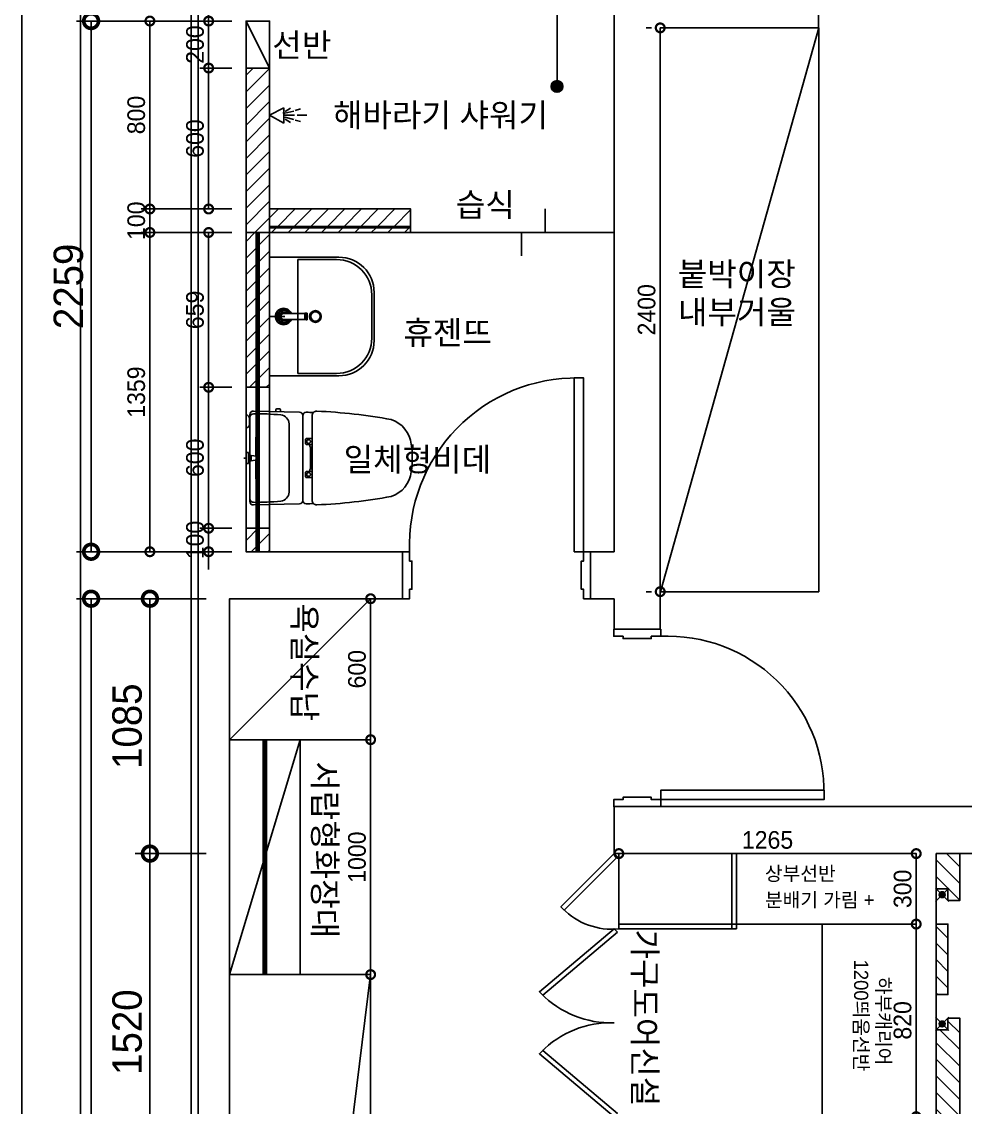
# Model space of a CAD drawing. Header units: inches. Extents: x -53835 to 52744, y -79586 to -50910.
# Drawn here: x -10292 to -6278, y -58937 to -54316 of the extents above; entities that cross this region are included whole.
import ezdxf
from ezdxf.enums import TextEntityAlignment as Align

# ---------------------------------------------------------------- set-up
doc = ezdxf.new("R2010")
doc.units = ezdxf.units.IN
doc.header["$LTSCALE"] = 50
doc.header["$MEASUREMENT"] = 0
doc.linetypes.add('HID', pattern=[2.5, 1.5, -1])
doc.linetypes.add('HIDDEN', pattern=[0.375, 0.25, -0.125])
for name, color, linetype in [('0-ELC TEXT', 7, 'Continuous'), ('03-WAL NEW', 3, 'Continuous'), ('06-FUR', 6, 'Continuous'), ('06-LIGHT', 4, 'Continuous'), ('07-DIM WAL', 5, 'Continuous'), ('BATH', 4, 'Continuous'), ('CO-BATH', 6, 'Continuous'), ('CO-DO-FR', 7, 'Continuous'), ('CO-DOOR', 8, 'Continuous'), ('E-HAT', 251, 'Continuous'), ('fin', 5, 'Continuous'), ('FORM(YOURNAME)-1', 1, 'Continuous'), ('FORM(YOURNAME)-11', 1, 'Continuous'), ('HL', 6, 'HIDDEN'), ('RC-LIGHT', 7, 'Continuous'), ('TOILET-1', 6, 'Continuous'), ('도면층2', 2, 'Continuous'), ('도면층4', 4, 'Continuous'), ('욕실마감선', 4, 'Continuous')]:
    doc.layers.add(name, color=color, linetype=linetype)
doc.styles.add('YOURNAME', font='HY울릉도M.TTF')
doc.styles.add('스타일1', font='HY울릉도M.TTF')
doc.styles.add('코레일둥고', font='Korail_Round_Gothic_Medium.ttf')
doc.dimstyles.new('30', dxfattribs={"dimscale": 30, "dimtxt": 2.5, "dimasz": 2.5, "dimexe": 1.25, "dimexo": 2, "dimtad": 1, "dimdec": 0, "dimtxsty": '스타일1', "dimblk": 'DOTSMALL', "dimcen": 2.5, "dimclrd": 1, "dimclre": 1, "dimclrt": 2, "dimadec": 0, "dimazin": 0, "dimtfac": 1, "dimtix": 1, "dimtmove": 0, "dimatfit": 3, "dimldrblk": 'DOTSMALL', "dimfxl": 1.25, "dimarcsym": 0})
doc.dimstyles.new('50', dxfattribs={"dimscale": 50, "dimtxt": 2.5, "dimasz": 2.5, "dimexe": 1.25, "dimexo": 2, "dimtad": 1, "dimtxsty": '스타일1', "dimblk": 'DOTSMALL', "dimcen": 2.5, "dimclrd": 1, "dimclre": 1, "dimclrt": 2, "dimadec": 0, "dimazin": 0, "dimtfac": 1, "dimtix": 1, "dimtmove": 0, "dimatfit": 3, "dimldrblk": 'DOTSMALL', "dimfxl": 1.25, "dimarcsym": 0})
pattern_1 = [(45, (26918.6, 1228.24), (-35.35534, 35.35534), [])]
pattern_2 = [(315, (-4561.74, -131353.64), (35.35534, 35.35534), [])]

# ---------------------------------------------------------------- blocks, each defined once
blk = doc.blocks.new('FORM-ELEVATION')
at = {"layer": 'Defpoints', "color": 158}
for points in [[(-10309, -21692), (71691, -21692), (71691, 35708), (-10309, 35708)], [(-8309, 33708), (61071, 33708), (61071, -19692), (-8309, -19692)]]:
    blk.add_lwpolyline(points, close=True, dxfattribs=at)
at = {"layer": 'FORM(YOURNAME)-11', "color": 250}
blk.add_lwpolyline([(-11309, -22692), (72691, -22692), (72691, 36708), (-11309, 36708)], close=True, dxfattribs=at)
at = {"layer": 'FORM(YOURNAME)-11', "color": 3, "style": 'YOURNAME'}
for tag, height, p in [('1', 450, (71041, -1219)), ('2', 450, (71041, -1863)), ('3', 450, (71041, -3150)), ('4', 450, (71041, -5081)), ('5', 515, (71041, -7398)), ('6', 515, (71041, -9650)), ('7', 515, (71041, -11903)), ('8', 515, (71041, -14155)), ('9', 515, (71041, -16408)), ('10', 515, (66791, -18596)), ('11', 515, (71041, -18660)), ('12', 515, (66791, -20848)), ('13', 515, (71041, -20848))]:
    blk.add_attdef(tag, text='', height=height, dxfattribs=at).set_placement(p, align=Align.MIDDLE_RIGHT)
blk = doc.blocks.new('vudauseh')
at = {"layer": 'CO-DO-FR'}
for points in [[(-52935, -57800.2), (-52935, -58000.2), (-52905, -58000.2), (-52905, -57960.2), (-52895, -57960.2), (-52895, -57840.2), (-52905, -57840.2), (-52905, -57800.2), (-52935, -57800.2)], [(-52135, -57800.2), (-52135, -58000.2), (-52165, -58000.2), (-52165, -57960.2), (-52175, -57960.2), (-52175, -57840.2), (-52165, -57840.2), (-52165, -57800.2), (-52135, -57800.2)], [(-51837, -58130.2), (-52037, -58130.2), (-52037, -58160.2), (-51997, -58160.2), (-51997, -58170.2), (-51877, -58170.2), (-51877, -58160.2), (-51837, -58160.2), (-51837, -58130.2)], [(-51837, -58885.2), (-52037, -58885.2), (-52037, -58855.2), (-51997, -58855.2), (-51997, -58845.2), (-51877, -58845.2), (-51877, -58855.2), (-51837, -58855.2), (-51837, -58885.2)]]:
    blk.add_lwpolyline(points, close=True, dxfattribs=at)
at = {"layer": 'CO-DOOR'}
for points in [[(-52205, -57060.2), (-52205, -57800.2), (-52165, -57800.2), (-52165, -57060.2)], [(-51142, -58815.2), (-51837, -58815.2), (-51837, -58855.2), (-51142, -58855.2)]]:
    blk.add_lwpolyline(points, close=True, dxfattribs=at)
for centre, radius, start, end in [((-52195, -57770.8), 710.6, 89.1937, 182.376), ((-51807.6, -58825.2), 665.7, 359.1393, 92.698)]:
    blk.add_arc(centre, radius, start, end, dxfattribs=at)
at = {"layer": '도면층2'}
for p, q in [((-52035, -57800.2), (-52035, -54120.2)), ((-53835, -66300.2), (-53835, -55341.2)), ((-53601, -57800.2), (-53601, -55541.2)), ((-51839, -58130.2), (-51839, -55570.2)), ((-52935, -57800.2), (-53601, -57800.2)), ((-52935, -57800.2), (-52935, -58000.2)), ((-52035, -57800.2), (-52135, -57800.2)), ((-52135, -57800.2), (-52135, -58000.2)), ((-53671, -64673.2), (-53671, -58000.2)), ((-52935, -58000.2), (-53671, -58000.2)), ((-52035, -58000.2), (-52135, -58000.2)), ((-52035, -58000.2), (-52035, -58130.2)), ((-51839, -58130.2), (-52035, -58130.2)), ((-51839, -58130.2), (-52035, -58130.2)), ((-49803, -58885.2), (-52035, -58885.2)), ((-51843, -58885.2), (-52035, -58885.2)), ((-52035, -58885.2), (-52035, -59085.2)), ((-50750, -59085.2), (-52035, -59085.2)), ((-50750, -60605.2), (-50750, -59085.2)), ((-50665, -60605.2), (-50665, -59085.2)), ((-49803, -59085.2), (-50665, -59085.2))]:
    blk.add_line(p, q, dxfattribs=at)
blk.add_lwpolyline([(-51839, -55340.2), (-51165, -55340.2), (-51165, -55570.2), (-51839, -55570.2)], dxfattribs=at)
at = {"layer": '도면층4'}
for p, q in [((-52935, -57800.2), (-52935, -58000.2)), ((-52135, -58000.2), (-52135, -57800.2)), ((-52135, -57800.2), (-52135, -58000.2)), ((-51839, -58130.2), (-52035, -58130.2)), ((-52035, -58885.2), (-51843, -58885.2)), ((-51843, -58885.2), (-52035, -58885.2))]:
    blk.add_line(p, q, dxfattribs=at)
blk = doc.blocks.new('A$C4B2D31F0')
for p, q in [((168.9, 707.3), (216.9, 707.3)), ((192.9, 707.3), (192.9, 716))]:
    blk.add_line(p, q)
at = {"layer": 'fin', "color": 4}
for p, q in [((185, 690.9), (20.4, 690.9)), ((37.2, 692.3), (24.7, 692.3)), ((37.2, 692.3), (49.7, 692.3)), ((200.9, 690.9), (365.5, 690.9)), ((47.7, 523.7), (192.9, 523.7)), ((338.2, 523.7), (192.9, 523.7)), ((12.6, 465.9), (192.9, 465.9)), ((373.3, 465.9), (192.9, 465.9)), ((192.9, 426.6), (13.7, 426.6)), ((192.9, 426.6), (372.2, 426.6))]:
    blk.add_line(p, q, dxfattribs=at)
for points in [[(20.4, 690.9), (7.9, 690.9, 0.421209), (-7.1, 675.5), (-2.4, 480.5, 0.001659)], [(365.5, 690.9), (378, 690.9, -0.421209), (392.9, 675.5), (388.3, 480.5, -0.001659)], [(12.6, 465.9, 0.371724), (-1.8, 451.2, 0.003515), (-1, 420.3, 0.320541)], [(373.3, 465.9, -0.371724), (387.7, 451.2, -0.003515), (386.9, 420.3, -0.320541)]]:
    blk.add_lwpolyline(points, format="xyb", dxfattribs=at)
for centre, radius, start, end in [((24.7, 707.3), 15, 180, 270), ((49.7, 707.3), 15, 270, 0), ((1004.3, 663.1), 1000, 179.3116, 185.9437), ((20.4, 674.9), 16, 90, 179.3116), ((365.5, 674.9), 16, 0.6884, 90), ((-618.4, 663.1), 1000, 354.0563, 0.6884), ((49.4, 563.7), 40, 185.9437, 267.5129), ((336.5, 563.7), 40, 272.4871, 354.0563), ((12.6, 480.9), 15, 181.3651, 270), ((373.3, 480.9), 15, 270, 358.6349), ((13.7, 406.6), 20, 90, 182.3333), ((372.2, 406.6), 20, 357.6667, 90), ((2197.7, 495.6), 2205.9, 182.3333, 190.6081), ((-1811.8, 495.6), 2205.9, 349.3919, 357.6667), ((148.7, 128.9), 125.5, 198.2964, 263.4241), ((237.2, 128.9), 125.5, 276.5759, 341.7036), ((192.9, 405.9), 405.9, 261.6993, 270), ((192.9, 405.9), 405.9, 270, 278.3007)]:
    blk.add_arc(centre, radius, start, end, dxfattribs=at)
at = {"layer": 'HL', "linetype": 'Continuous'}
for p, q in [((168.9, 697.3), (168.9, 707.3)), ((168.9, 697.3), (216.9, 697.3)), ((186, 692.5), (180.6, 697.3)), ((199.9, 692.5), (205.3, 697.3)), ((216.9, 697.3), (216.9, 707.3)), ((106.4, 666.3), (184.4, 666.3)), ((106.4, 659.3), (185.5, 659.3)), ((181.6, 685.5), (186, 692.5)), ((187, 651.2), (181.6, 685.5)), ((181.6, 685.5), (204.3, 685.5)), ((186, 692.5), (199.9, 692.5)), ((187, 651.2), (198.9, 651.2)), ((198.9, 651.2), (204.3, 685.5)), ((204.3, 685.5), (199.9, 692.5)), ((200.4, 659.3), (279.4, 659.3)), ((201.4, 666.3), (279.4, 666.3)), ((-16, 576.9), (-16, 564.8)), ((-12, 580.9), (-4.8, 580.9)), ((-12, 560.8), (-4.3, 560.8)), ((192.9, 433.7), (146.6, 433.7)), ((192.9, 433.7), (239.3, 433.7))]:
    blk.add_line(p, q, dxfattribs=at)
for points in [[(110.4, 426.6), (110.4, 450.8, -0.414214), (114.4, 454.8), (130.9, 454.8, -0.414214), (134.9, 450.8), (134.9, 435.2), (134.9, 426.6)], [(134.9, 435.2), (144.6, 435.2, -0.414214), (146.6, 433.2), (146.6, 426.6)], [(251, 435.2), (241.3, 435.2, 0.414214), (239.3, 433.2), (239.3, 426.6)], [(275.5, 426.6), (275.5, 450.8, 0.414214), (271.5, 454.8), (255, 454.8, 0.414214), (251, 450.8), (251, 435.2), (251, 426.6)]]:
    blk.add_lwpolyline(points, format="xyb", dxfattribs=at)
for centre in [(122.9, 440.9), (262.9, 440.9)]:
    blk.add_circle(centre, 8, dxfattribs=at)
for centre, radius, start, end in [((106.4, 662.8), 3.5, 90, 270), ((279.4, 662.8), 3.5, 270, 90), ((-12, 576.9), 4, 90, 180), ((-12, 564.8), 4, 180, 270)]:
    blk.add_arc(centre, radius, start, end, dxfattribs=at)
blk = doc.blocks.new('B-003')
blk.add_line((0, 0), (0, -65))
at = {"layer": 'CO-BATH'}
for p, q in [((-252.5, 0), (-252.5, -295)), ((252.5, 0), (-252.5, 0)), ((252.5, -295), (252.5, 0)), ((-102.5, -445), (102.5, -445))]:
    blk.add_line(p, q, dxfattribs=at)
at = {"layer": 'CO-BATH', "color": 8}
for p, q in [((-12.5, -60), (-12.5, -150.5)), ((12.5, -60), (12.5, -150.5)), ((-242.5, -120), (-242.5, -285)), ((242.5, -120), (-242.5, -120)), ((242.5, -285), (242.5, -120)), ((-14.5, -155.5), (-14.5, -160.5)), ((-14.5, -160.5), (14.5, -160.5)), ((-13.5, -150.5), (-13.5, -155.5)), ((13.5, -150.5), (13.5, -155.5)), ((14.5, -155.5), (14.5, -160.5)), ((-92.5, -435), (92.5, -435))]:
    blk.add_line(p, q, dxfattribs=at)
at = {"layer": 'CO-BATH', "color": 251}
for p, q in [((-14.5, -155.5), (14.5, -155.5)), ((-13.5, -150.5), (13.5, -150.5))]:
    blk.add_line(p, q, dxfattribs=at)
at = {"layer": 'CO-BATH', "color": 8}
blk.add_circle((0, -195), 25, dxfattribs=at)
at = {"layer": 'CO-BATH', "color": 251}
blk.add_circle((0, -195), 20, dxfattribs=at)
at = {"layer": 'CO-BATH', "color": 8}
for centre, radius, start, end in [((0, -60), 35, 290.9248, 249.0751), ((0, -60), 12.5, 360, 180), ((-92.5, -285), 150, 180, 270), ((92.5, -285), 150, 270, 0)]:
    blk.add_arc(centre, radius, start, end, dxfattribs=at)
at = {"layer": 'CO-BATH', "color": 251}
for radius, start, end in [(30, 294.6243, 245.3757), (25, 300, 240), (18, 313.9829, 226.017)]:
    blk.add_arc((0, -60), radius, start, end, dxfattribs=at)
at = {"layer": 'CO-BATH'}
for centre, start, end in [((-102.5, -295), 180, 270), ((102.5, -295), 270, 0)]:
    blk.add_arc(centre, 150, start, end, dxfattribs=at)
blk = doc.blocks.new('AC-8')
at = {"layer": 'BATH'}
for p, q in [((-50.8, 54), (-0.1, 142.7)), ((-0.1, 142.7), (45.4, 54)), ((45.4, 54), (-50.8, 54)), ((-24.7, 46.5), (-46.3, 12.2)), ((-13.5, 47.3), (-27.7, -7.9)), ((-1.6, 49.5), (-1.6, -10.8)), ((10.4, 47.3), (24.5, -7.9)), ((21.6, 46.5), (43.2, 12.2)), ((-31.4, -16.2), (-41.1, -49)), ((-1.6, -27.3), (-1.6, -88.5)), ((28.3, -16.2), (38, -49))]:
    blk.add_line(p, q, dxfattribs=at)
blk = doc.blocks.new('A$C1AC25B95')
at = {"layer": '욕실마감선', "color": 8}
for p, q in [((28.3, 72.3), (28.3, 75)), ((53.3, 73.7), (53.3, 75))]:
    blk.add_line(p, q, dxfattribs=at)
at = {"layer": 'TOILET-1', "linetype": 'Continuous', "xscale": 0.873786407766195, "yscale": 0.873786407766195, "zscale": 0.873786407766195, "rotation": 180}
blk.add_blockref('AC-8', (39.7, 124.7), dxfattribs=at)
blk = doc.blocks.new('B-803S')
at = {"layer": 'CO-BATH'}
for p, q in [((7.5, 1980), (7.5, 20)), ((12.5, 1980), (12.5, 20))]:
    blk.add_line(p, q, dxfattribs=at)
at = {"layer": 'CO-BATH', "color": 8}
blk.add_lwpolyline([(0, 2000), (20, 2000), (20, 0), (0, 0)], close=True, dxfattribs=at)
at = {"layer": 'CO-BATH'}
for points in [[(0, 2000), (0, 1970), (5, 1970), (5, 1980), (15, 1980), (15, 1970), (20, 1970), (20, 2000)], [(0, 0), (0, 30), (5, 30), (5, 20), (15, 20), (15, 30), (20, 30), (20, 0)]]:
    blk.add_lwpolyline(points, close=True, dxfattribs=at)
blk = doc.blocks.new('_DOTSMALL')
at = {"color": 0, "linetype": 'ByBlock', "const_width": 0.5}
blk.add_lwpolyline([(-0.0625, 0, 1), (0.0625, 0, 1)], format="xyb", close=True, dxfattribs=at)
blk = doc.blocks.new('*D155')
at = {"layer": '07-DIM WAL', "color": 1, "lineweight": -2, "transparency": 16777216}
for p, q in [((-9437.4, -54313), (-10058.9, -54313)), ((-9996.4, -56572), (-9996.4, -54313)), ((-9437.4, -56572), (-10058.9, -56572))]:
    blk.add_line(p, q, dxfattribs=at)
at = {"layer": 'Defpoints', "color": 0, "transparency": 16777216}
for p in [(-9996.4, -54313), (-9337.4, -54313), (-9337.4, -56572)]:
    blk.add_point(p, dxfattribs=at)
at = {"layer": '07-DIM WAL', "color": 1, "lineweight": -2, "transparency": 16777216, "xscale": 125, "yscale": 125, "zscale": 125}
for p, rotation in [((-9996.4, -54313), 90), ((-9996.4, -56572), 270)]:
    blk.add_blockref('_DOTSMALL', p, dxfattribs=dict(at, rotation=rotation))
at = {"layer": '07-DIM WAL', "color": 2, "transparency": 16777216, "insert": (-10092.5, -55442.5), "char_height": 125, "attachment_point": 5, "rotation": 90, "style": '스타일1'}
blk.add_mtext('2259', dxfattribs=at)
blk = doc.blocks.new('*D156')
at = {"layer": '07-DIM WAL', "color": 1, "lineweight": -2, "transparency": 16777216}
for p, q in [((-9397.4, -54313), (-9783.9, -54313)), ((-9746.4, -54313), (-9746.4, -55113)), ((-9397.4, -55113), (-9783.9, -55113))]:
    blk.add_line(p, q, dxfattribs=at)
at = {"layer": 'Defpoints', "color": 0, "transparency": 16777216}
for p in [(-9337.4, -54313), (-9746.4, -55113), (-9337.4, -55113)]:
    blk.add_point(p, dxfattribs=at)
at = {"layer": '07-DIM WAL', "color": 1, "lineweight": -2, "transparency": 16777216, "xscale": 75, "yscale": 75, "zscale": 75}
for p, rotation in [((-9746.4, -54313), 90), ((-9746.4, -55113), 270)]:
    blk.add_blockref('_DOTSMALL', p, dxfattribs=dict(at, rotation=rotation))
at = {"layer": '07-DIM WAL', "color": 2, "transparency": 16777216, "insert": (-9804.2, -54713), "char_height": 75, "attachment_point": 5, "rotation": 90, "style": '스타일1'}
blk.add_mtext('800', dxfattribs=at)
blk = doc.blocks.new('*D186')
at = {"layer": '07-DIM WAL', "color": 1, "lineweight": -2, "transparency": 16777216}
for p, q in [((-9746.4, -55113), (-9746.4, -55038)), ((-9397.4, -55113), (-9783.9, -55113)), ((-9746.4, -55113), (-9746.4, -55213)), ((-9397.4, -55213), (-9783.9, -55213)), ((-9746.4, -55213), (-9746.4, -55288))]:
    blk.add_line(p, q, dxfattribs=at)
at = {"layer": 'Defpoints', "color": 0, "transparency": 16777216}
for p in [(-9337.4, -55113), (-9746.4, -55213), (-9337.4, -55213)]:
    blk.add_point(p, dxfattribs=at)
at = {"layer": '07-DIM WAL', "color": 1, "lineweight": -2, "transparency": 16777216, "xscale": 75, "yscale": 75, "zscale": 75}
for p, rotation in [((-9746.4, -55113), 270), ((-9746.4, -55213), 90)]:
    blk.add_blockref('_DOTSMALL', p, dxfattribs=dict(at, rotation=rotation))
at = {"layer": '07-DIM WAL', "color": 2, "transparency": 16777216, "insert": (-9804.1, -55163), "char_height": 75, "attachment_point": 5, "rotation": 90, "style": '스타일1'}
blk.add_mtext('100', dxfattribs=at)
blk = doc.blocks.new('*D187')
at = {"layer": '07-DIM WAL', "color": 1, "lineweight": -2, "transparency": 16777216}
for p, q in [((-9397.4, -55213), (-9783.9, -55213)), ((-9746.4, -55213), (-9746.4, -56572)), ((-9397.4, -56572), (-9783.9, -56572))]:
    blk.add_line(p, q, dxfattribs=at)
at = {"layer": 'Defpoints', "color": 0, "transparency": 16777216}
for p in [(-9337.4, -55213), (-9746.4, -56572), (-9337.4, -56572)]:
    blk.add_point(p, dxfattribs=at)
at = {"layer": '07-DIM WAL', "color": 1, "lineweight": -2, "transparency": 16777216, "xscale": 75, "yscale": 75, "zscale": 75}
for p, rotation in [((-9746.4, -55213), 90), ((-9746.4, -56572), 270)]:
    blk.add_blockref('_DOTSMALL', p, dxfattribs=dict(at, rotation=rotation))
at = {"layer": '07-DIM WAL', "color": 2, "transparency": 16777216, "insert": (-9804.2, -55892.5), "char_height": 75, "attachment_point": 5, "rotation": 90, "style": '스타일1'}
blk.add_mtext('1359', dxfattribs=at)
blk = doc.blocks.new('*D188')
at = {"layer": '07-DIM WAL', "color": 1, "lineweight": -2, "transparency": 16777216}
for p, q in [((-9496.4, -54313), (-9496.4, -54238)), ((-9397.4, -54313), (-9533.9, -54313)), ((-9496.4, -54313), (-9496.4, -54513)), ((-9397.4, -54513), (-9533.9, -54513)), ((-9496.4, -54513), (-9496.4, -54588))]:
    blk.add_line(p, q, dxfattribs=at)
at = {"layer": 'Defpoints', "color": 0, "transparency": 16777216}
for p in [(-9337.4, -54313), (-9496.4, -54513), (-9337.4, -54513)]:
    blk.add_point(p, dxfattribs=at)
at = {"layer": '07-DIM WAL', "color": 1, "lineweight": -2, "transparency": 16777216, "xscale": 75, "yscale": 75, "zscale": 75}
for p, rotation in [((-9496.4, -54313), 270), ((-9496.4, -54513), 90)]:
    blk.add_blockref('_DOTSMALL', p, dxfattribs=dict(at, rotation=rotation))
at = {"layer": '07-DIM WAL', "color": 2, "transparency": 16777216, "insert": (-9554.1, -54413), "char_height": 75, "attachment_point": 5, "rotation": 90, "style": '스타일1'}
blk.add_mtext('200', dxfattribs=at)
blk = doc.blocks.new('*D189')
at = {"layer": '07-DIM WAL', "color": 1, "lineweight": -2, "transparency": 16777216}
for p, q in [((-9397.4, -54513), (-9533.9, -54513)), ((-9496.4, -54513), (-9496.4, -55113)), ((-9397.4, -55113), (-9533.9, -55113))]:
    blk.add_line(p, q, dxfattribs=at)
at = {"layer": 'Defpoints', "color": 0, "transparency": 16777216}
for p in [(-9337.4, -54513), (-9496.4, -55113), (-9337.4, -55113)]:
    blk.add_point(p, dxfattribs=at)
at = {"layer": '07-DIM WAL', "color": 1, "lineweight": -2, "transparency": 16777216, "xscale": 75, "yscale": 75, "zscale": 75}
for p, rotation in [((-9496.4, -54513), 90), ((-9496.4, -55113), 270)]:
    blk.add_blockref('_DOTSMALL', p, dxfattribs=dict(at, rotation=rotation))
at = {"layer": '07-DIM WAL', "color": 2, "transparency": 16777216, "insert": (-9554.2, -54813), "char_height": 75, "attachment_point": 5, "rotation": 90, "style": '스타일1'}
blk.add_mtext('600', dxfattribs=at)
blk = doc.blocks.new('*D190')
at = {"layer": '07-DIM WAL', "color": 1, "lineweight": -2, "transparency": 16777216}
for p, q in [((-9397.4, -55213), (-9533.9, -55213)), ((-9496.4, -55213), (-9496.4, -55872)), ((-9397.4, -55872), (-9533.9, -55872))]:
    blk.add_line(p, q, dxfattribs=at)
at = {"layer": 'Defpoints', "color": 0, "transparency": 16777216}
for p in [(-9337.4, -55213), (-9496.4, -55872), (-9337.4, -55872)]:
    blk.add_point(p, dxfattribs=at)
at = {"layer": '07-DIM WAL', "color": 1, "lineweight": -2, "transparency": 16777216, "xscale": 75, "yscale": 75, "zscale": 75}
for p, rotation in [((-9496.4, -55213), 90), ((-9496.4, -55872), 270)]:
    blk.add_blockref('_DOTSMALL', p, dxfattribs=dict(at, rotation=rotation))
at = {"layer": '07-DIM WAL', "color": 2, "transparency": 16777216, "insert": (-9554.2, -55542.5), "char_height": 75, "attachment_point": 5, "rotation": 90, "style": '스타일1'}
blk.add_mtext('659', dxfattribs=at)
blk = doc.blocks.new('*D191')
at = {"layer": '07-DIM WAL', "color": 1, "lineweight": -2, "transparency": 16777216}
for p, q in [((-9397.4, -55872), (-9533.9, -55872)), ((-9496.4, -55872), (-9496.4, -56472)), ((-9397.4, -56472), (-9533.9, -56472))]:
    blk.add_line(p, q, dxfattribs=at)
at = {"layer": 'Defpoints', "color": 0, "transparency": 16777216}
for p in [(-9337.4, -55872), (-9496.4, -56472), (-9337.4, -56472)]:
    blk.add_point(p, dxfattribs=at)
at = {"layer": '07-DIM WAL', "color": 1, "lineweight": -2, "transparency": 16777216, "xscale": 75, "yscale": 75, "zscale": 75}
for p, rotation in [((-9496.4, -55872), 90), ((-9496.4, -56472), 270)]:
    blk.add_blockref('_DOTSMALL', p, dxfattribs=dict(at, rotation=rotation))
at = {"layer": '07-DIM WAL', "color": 2, "transparency": 16777216, "insert": (-9554.2, -56172), "char_height": 75, "attachment_point": 5, "rotation": 90, "style": '스타일1'}
blk.add_mtext('600', dxfattribs=at)
blk = doc.blocks.new('*D192')
at = {"layer": '07-DIM WAL', "color": 1, "lineweight": -2, "transparency": 16777216}
for p, q in [((-9496.4, -56472), (-9496.4, -56397)), ((-9397.4, -56472), (-9533.9, -56472)), ((-9496.4, -56472), (-9496.4, -56572)), ((-9397.4, -56572), (-9533.9, -56572)), ((-9496.4, -56572), (-9496.4, -56647))]:
    blk.add_line(p, q, dxfattribs=at)
at = {"layer": 'Defpoints', "color": 0, "transparency": 16777216}
for p in [(-9337.4, -56472), (-9496.4, -56572), (-9337.4, -56572)]:
    blk.add_point(p, dxfattribs=at)
at = {"layer": '07-DIM WAL', "color": 1, "lineweight": -2, "transparency": 16777216, "xscale": 75, "yscale": 75, "zscale": 75}
for p, rotation in [((-9496.4, -56472), 270), ((-9496.4, -56572), 90)]:
    blk.add_blockref('_DOTSMALL', p, dxfattribs=dict(at, rotation=rotation))
at = {"layer": '07-DIM WAL', "color": 2, "transparency": 16777216, "insert": (-9554.1, -56522), "char_height": 75, "attachment_point": 5, "rotation": 90, "style": '스타일1'}
blk.add_mtext('100', dxfattribs=at)
blk = doc.blocks.new('*D180')
at = {"layer": '07-DIM WAL', "color": 1, "lineweight": -2, "transparency": 16777216}
for p, q in [((-9507.4, -56772), (-10058.9, -56772)), ((-9996.4, -63445), (-9996.4, -56772)), ((-9507.4, -63445), (-10058.9, -63445))]:
    blk.add_line(p, q, dxfattribs=at)
at = {"layer": 'Defpoints', "color": 0, "transparency": 16777216}
for p in [(-9996.4, -56772), (-9407.4, -56772), (-9407.4, -63445)]:
    blk.add_point(p, dxfattribs=at)
at = {"layer": '07-DIM WAL', "color": 1, "lineweight": -2, "transparency": 16777216, "xscale": 125, "yscale": 125, "zscale": 125}
for p, rotation in [((-9996.4, -56772), 90), ((-9996.4, -63445), 270)]:
    blk.add_blockref('_DOTSMALL', p, dxfattribs=dict(at, rotation=rotation))
at = {"layer": '07-DIM WAL', "color": 2, "transparency": 16777216, "insert": (-10092.7, -60108.5), "char_height": 125, "attachment_point": 5, "rotation": 90, "style": '스타일1'}
blk.add_mtext('6673', dxfattribs=at)
blk = doc.blocks.new('*D147')
at = {"layer": '07-DIM WAL', "color": 1, "lineweight": -2, "transparency": 16777216}
for p, q in [((-9507.4, -57857), (-9808.9, -57857)), ((-9746.4, -59377), (-9746.4, -57857)), ((-9507.4, -59377), (-9808.9, -59377))]:
    blk.add_line(p, q, dxfattribs=at)
at = {"layer": 'Defpoints', "color": 0, "transparency": 16777216}
for p in [(-9746.4, -57857), (-9407.4, -57857), (-9407.4, -59377)]:
    blk.add_point(p, dxfattribs=at)
at = {"layer": '07-DIM WAL', "color": 1, "lineweight": -2, "transparency": 16777216, "xscale": 125, "yscale": 125, "zscale": 125}
for p, rotation in [((-9746.4, -57857), 90), ((-9746.4, -59377), 270)]:
    blk.add_blockref('_DOTSMALL', p, dxfattribs=dict(at, rotation=rotation))
at = {"layer": '07-DIM WAL', "color": 2, "transparency": 16777216, "insert": (-9842.6, -58617), "char_height": 125, "attachment_point": 5, "rotation": 90, "style": '스타일1'}
blk.add_mtext('1520', dxfattribs=at)
blk = doc.blocks.new('*D148')
at = {"layer": '07-DIM WAL', "color": 1, "lineweight": -2, "transparency": 16777216}
for p, q in [((-9507.4, -56772), (-9808.9, -56772)), ((-9746.4, -57857), (-9746.4, -56772)), ((-9507.4, -57857), (-9808.9, -57857))]:
    blk.add_line(p, q, dxfattribs=at)
at = {"layer": 'Defpoints', "color": 0, "transparency": 16777216}
for p in [(-9746.4, -56772), (-9407.4, -56772), (-9407.4, -57857)]:
    blk.add_point(p, dxfattribs=at)
at = {"layer": '07-DIM WAL', "color": 1, "lineweight": -2, "transparency": 16777216, "xscale": 125, "yscale": 125, "zscale": 125}
for p, rotation in [((-9746.4, -56772), 90), ((-9746.4, -57857), 270)]:
    blk.add_blockref('_DOTSMALL', p, dxfattribs=dict(at, rotation=rotation))
at = {"layer": '07-DIM WAL', "color": 2, "transparency": 16777216, "insert": (-9842.7, -57314.5), "char_height": 125, "attachment_point": 5, "rotation": 90, "style": '스타일1'}
blk.add_mtext('1085', dxfattribs=at)
blk = doc.blocks.new('*D149')
at = {"layer": '07-DIM WAL', "color": 1, "lineweight": -2, "transparency": 16777216}
for p, q in [((-6486.4, -57857), (-7751.4, -57857)), ((-7751.4, -57917), (-7751.4, -57894.5)), ((-6486.4, -57917), (-6486.4, -57894.5))]:
    blk.add_line(p, q, dxfattribs=at)
at = {"layer": 'Defpoints', "color": 0, "transparency": 16777216}
for p in [(-7751.4, -57857), (-7751.4, -57857), (-6486.4, -57857)]:
    blk.add_point(p, dxfattribs=at)
at = {"layer": '07-DIM WAL', "color": 1, "lineweight": -2, "transparency": 16777216, "xscale": 75, "yscale": 75, "zscale": 75, "rotation": 180}
blk.add_blockref('_DOTSMALL', (-7751.4, -57857), dxfattribs=at)
at = {"layer": '07-DIM WAL', "color": 1, "lineweight": -2, "transparency": 16777216, "xscale": 75, "yscale": 75, "zscale": 75}
blk.add_blockref('_DOTSMALL', (-6486.4, -57857), dxfattribs=at)
at = {"layer": '07-DIM WAL', "color": 2, "transparency": 16777216, "insert": (-7118.9, -57799.2), "char_height": 75, "attachment_point": 5, "style": '스타일1'}
blk.add_mtext('1265', dxfattribs=at)
blk = doc.blocks.new('*D211')
at = {"layer": '07-DIM WAL', "color": 1, "lineweight": -2, "transparency": 16777216}
for p, q in [((-8867.4, -58372), (-8844.9, -58372)), ((-8807.4, -63245), (-8807.4, -58372)), ((-8867.4, -63245), (-8844.9, -63245))]:
    blk.add_line(p, q, dxfattribs=at)
at = {"layer": 'Defpoints', "color": 0, "transparency": 16777216}
for p in [(-8807.4, -58372), (-8807.4, -58372), (-8807.4, -63245)]:
    blk.add_point(p, dxfattribs=at)
at = {"layer": '07-DIM WAL', "color": 1, "lineweight": -2, "transparency": 16777216, "xscale": 75, "yscale": 75, "zscale": 75}
for p, rotation in [((-8807.4, -58372), 90), ((-8807.4, -63245), 270)]:
    blk.add_blockref('_DOTSMALL', p, dxfattribs=dict(at, rotation=rotation))
at = {"layer": '07-DIM WAL', "color": 2, "transparency": 16777216, "insert": (-8865.2, -60808.5), "char_height": 75, "attachment_point": 5, "rotation": 90, "style": '스타일1'}
blk.add_mtext('4873', dxfattribs=at)
blk = doc.blocks.new('*D212')
at = {"layer": '07-DIM WAL', "color": 1, "lineweight": -2, "transparency": 16777216}
for p, q in [((-8867.4, -57372), (-8844.9, -57372)), ((-8807.4, -58372), (-8807.4, -57372)), ((-8867.4, -58372), (-8844.9, -58372))]:
    blk.add_line(p, q, dxfattribs=at)
at = {"layer": 'Defpoints', "color": 0, "transparency": 16777216}
for p in [(-8807.4, -57372), (-8807.4, -57372), (-8807.4, -58372)]:
    blk.add_point(p, dxfattribs=at)
at = {"layer": '07-DIM WAL', "color": 1, "lineweight": -2, "transparency": 16777216, "xscale": 75, "yscale": 75, "zscale": 75}
for p, rotation in [((-8807.4, -57372), 90), ((-8807.4, -58372), 270)]:
    blk.add_blockref('_DOTSMALL', p, dxfattribs=dict(at, rotation=rotation))
at = {"layer": '07-DIM WAL', "color": 2, "transparency": 16777216, "insert": (-8865.1, -57872), "char_height": 75, "attachment_point": 5, "rotation": 90, "style": '스타일1'}
blk.add_mtext('1000', dxfattribs=at)
blk = doc.blocks.new('*D213')
at = {"layer": '07-DIM WAL', "color": 1, "lineweight": -2, "transparency": 16777216}
for p, q in [((-8867.4, -56772), (-8844.9, -56772)), ((-8807.4, -57372), (-8807.4, -56772)), ((-8867.4, -57372), (-8844.9, -57372))]:
    blk.add_line(p, q, dxfattribs=at)
at = {"layer": 'Defpoints', "color": 0, "transparency": 16777216}
for p in [(-8807.4, -56772), (-8807.4, -56772), (-8807.4, -57372)]:
    blk.add_point(p, dxfattribs=at)
at = {"layer": '07-DIM WAL', "color": 1, "lineweight": -2, "transparency": 16777216, "xscale": 75, "yscale": 75, "zscale": 75}
for p, rotation in [((-8807.4, -56772), 90), ((-8807.4, -57372), 270)]:
    blk.add_blockref('_DOTSMALL', p, dxfattribs=dict(at, rotation=rotation))
at = {"layer": '07-DIM WAL', "color": 2, "transparency": 16777216, "insert": (-8865.2, -57072), "char_height": 75, "attachment_point": 5, "rotation": 90, "style": '스타일1'}
blk.add_mtext('600', dxfattribs=at)
blk = doc.blocks.new('*D219')
at = {"layer": '07-DIM WAL', "color": 1, "lineweight": -2, "transparency": 16777216}
for p, q in [((-7635.4, -54342), (-7612.9, -54342)), ((-7575.4, -56742), (-7575.4, -54342)), ((-7635.4, -56742), (-7612.9, -56742))]:
    blk.add_line(p, q, dxfattribs=at)
at = {"layer": 'Defpoints', "color": 0, "transparency": 16777216}
for p in [(-7575.4, -54342), (-7575.4, -54342), (-7575.4, -56742)]:
    blk.add_point(p, dxfattribs=at)
at = {"layer": '07-DIM WAL', "color": 1, "lineweight": -2, "transparency": 16777216, "xscale": 75, "yscale": 75, "zscale": 75}
for p, rotation in [((-7575.4, -54342), 90), ((-7575.4, -56742), 270)]:
    blk.add_blockref('_DOTSMALL', p, dxfattribs=dict(at, rotation=rotation))
at = {"layer": '07-DIM WAL', "color": 2, "transparency": 16777216, "insert": (-7633.1, -55542), "char_height": 75, "attachment_point": 5, "rotation": 90, "style": '스타일1'}
blk.add_mtext('2400', dxfattribs=at)
blk = doc.blocks.new('*D251')
at = {"layer": '07-DIM WAL', "color": 1, "lineweight": -2, "transparency": 16777216}
for p, q in [((-6546.4, -58157), (-6523.9, -58157)), ((-6486.4, -58977), (-6486.4, -58157)), ((-6546.4, -58977), (-6523.9, -58977))]:
    blk.add_line(p, q, dxfattribs=at)
at = {"layer": 'Defpoints', "color": 0, "transparency": 16777216}
for p in [(-6486.4, -58157), (-6486.4, -58157), (-6486.4, -58977)]:
    blk.add_point(p, dxfattribs=at)
at = {"layer": '07-DIM WAL', "color": 1, "lineweight": -2, "transparency": 16777216, "xscale": 75, "yscale": 75, "zscale": 75}
for p, rotation in [((-6486.4, -58157), 90), ((-6486.4, -58977), 270)]:
    blk.add_blockref('_DOTSMALL', p, dxfattribs=dict(at, rotation=rotation))
at = {"layer": '07-DIM WAL', "color": 2, "transparency": 16777216, "insert": (-6544.2, -58567), "char_height": 75, "attachment_point": 5, "rotation": 90, "style": '스타일1'}
blk.add_mtext('820', dxfattribs=at)
blk = doc.blocks.new('*D252')
at = {"layer": '07-DIM WAL', "color": 1, "lineweight": -2, "transparency": 16777216}
for p, q in [((-6546.4, -57857), (-6523.9, -57857)), ((-6486.4, -58157), (-6486.4, -57857)), ((-6546.4, -58157), (-6523.9, -58157))]:
    blk.add_line(p, q, dxfattribs=at)
at = {"layer": 'Defpoints', "color": 0, "transparency": 16777216}
for p in [(-6486.4, -57857), (-6486.4, -57857), (-6486.4, -58157)]:
    blk.add_point(p, dxfattribs=at)
at = {"layer": '07-DIM WAL', "color": 1, "lineweight": -2, "transparency": 16777216, "xscale": 75, "yscale": 75, "zscale": 75}
for p, rotation in [((-6486.4, -57857), 90), ((-6486.4, -58157), 270)]:
    blk.add_blockref('_DOTSMALL', p, dxfattribs=dict(at, rotation=rotation))
at = {"layer": '07-DIM WAL', "color": 2, "transparency": 16777216, "insert": (-6544.1, -58007), "char_height": 75, "attachment_point": 5, "rotation": 90, "style": '스타일1'}
blk.add_mtext('300', dxfattribs=at)
blk = doc.blocks.new('1')
at = {"linetype": 'Continuous'}
h = blk.add_hatch(color=4, dxfattribs=at)
h.dxf.hatch_style = 1
edge = h.paths.add_edge_path()
edge.add_arc((11539653, -14273504), 37.5, 0, 360)
at = {"color": 1, "linetype": 'Continuous'}
for p, q in [((11539653, -14273637), (11539653, -14273370)), ((11539520, -14273504), (11539787, -14273504))]:
    blk.add_line(p, q, dxfattribs=at)
at = {"color": 4, "linetype": 'Continuous'}
for radius in [41.5, 37.5]:
    blk.add_circle((11539653, -14273504), radius, dxfattribs=at)

msp = doc.modelspace()

# ---------------------------------------------------------------- hatches: boundary and pattern name
at = {"layer": '0-ELC TEXT'}
h = msp.add_hatch(color=256, dxfattribs=at)
h.dxf.hatch_style = 1
edge = h.paths.add_edge_path()
edge.add_arc((-8014.474, -54591.239), 25, -270, 90, ccw=False)
h = msp.add_hatch(color=256, dxfattribs=at)
h.dxf.hatch_style = 1
edge = h.paths.add_edge_path()
edge.add_arc((-8014.474, -54591.239), 25, -270, 90, ccw=False)
at = {"layer": '03-WAL NEW'}
h = msp.add_hatch(dxfattribs=at)
h.set_pattern_fill('_USER', color=256, scale=50, angle=45, pattern_type=0)
h.set_pattern_definition(pattern_1)
h.paths.add_polyline_path([(-9237.369, -55213.002), (-9337.369, -55213.002), (-9337.369, -54513.002), (-9237.369, -54513.002)])
h = msp.add_hatch(dxfattribs=at)
h.set_pattern_fill('_USER', color=256, scale=50, angle=315, pattern_type=0)
h.set_pattern_definition(pattern_2)
h.paths.add_polyline_path([(-6401.369, -57857.002), (-6301.369, -57857.002), (-6301.369, -58057.002), (-6351.369, -58057.002), (-6351.369, -58007.002), (-6401.369, -58007.002)])
h = msp.add_hatch(dxfattribs=at)
h.set_pattern_fill('_USER', color=256, scale=50, angle=315, pattern_type=0)
h.set_pattern_definition(pattern_2)
h.paths.add_polyline_path([(-6401.369, -59377.002), (-6301.369, -59377.002), (-6301.369, -58557.002), (-6351.369, -58557.002), (-6351.369, -58607.002), (-6401.369, -58607.002)])
at = {"layer": '06-FUR'}
h = msp.add_hatch(dxfattribs=at)
h.set_pattern_fill('_USER', color=256, scale=50, angle=315, pattern_type=0)
h.set_pattern_definition(pattern_2)
h.paths.add_polyline_path([(-6401.369, -58457.002), (-6351.369, -58457.002), (-6351.369, -58157.002), (-6401.369, -58157.002)])
at = {"layer": 'E-HAT'}
h = msp.add_hatch(dxfattribs=at)
h.set_pattern_fill('_USER', color=256, scale=50, angle=45, pattern_type=0)
h.set_pattern_definition(pattern_1)
h.paths.add_polyline_path([(-9237.369, -55113.002), (-8637.369, -55113.002), (-8637.369, -55187.002), (-8646.367, -55187.002), (-9228.369, -55187.002), (-9237.369, -55187.002)])
h.paths.add_polyline_path([(-8637.369, -55193.002), (-8637.369, -55213.002), (-9237.369, -55213.002), (-9237.369, -55193.002), (-9228.369, -55193.002), (-8646.367, -55193.002)])
h = msp.add_hatch(dxfattribs=at)
h.set_pattern_fill('_USER', color=256, scale=50, angle=45, pattern_type=0)
h.set_pattern_definition(pattern_1)
h.paths.add_polyline_path([(-9337.369, -55872.002), (-9337.369, -55213.002), (-9237.369, -55213.002), (-9237.369, -55872.002)])
h.paths.add_polyline_path([(-9337.369, -56572.002), (-9337.369, -56472.002), (-9237.369, -56472.002), (-9237.369, -56572.002)])

# ---------------------------------------------------------------- linework, layer by layer
msp.add_line((-8637.369, -55213.002), (-7771.369, -55213.002))
msp.add_lwpolyline([(-8065.058, -55113.002), (-8065.058, -55213.002), (-8165.058, -55213.002), (-8165.058, -55313.002)])
at = {"layer": '0-ELC TEXT'}
msp.add_line((-8014.474, -53169.898), (-8014.474, -54591.239), dxfattribs=at)
msp.add_circle((-8014.474, -54591.239), 25, dxfattribs=at)
msp.add_circle((-8014.474, -54591.239), 25, dxfattribs=at)
at = {"layer": '03-WAL NEW'}
for p, q in [((-9237.369, -55213.002), (-9337.369, -55213.002)), ((-9237.369, -55872.002), (-9337.369, -55872.002)), ((-9237.369, -56472.002), (-9337.369, -56472.002))]:
    msp.add_line(p, q, dxfattribs=at)
for points in [[(-9237.369, -55213.002), (-9337.369, -55213.002), (-9337.369, -54513.002), (-9237.369, -54513.002)], [(-9237.369, -56572.002), (-9337.369, -56572.002), (-9337.369, -55213.002), (-9237.369, -55213.002)]]:
    msp.add_lwpolyline(points, close=True, dxfattribs=at)
for points in [[(-9237.369, -55213.002), (-8637.369, -55213.002), (-8637.369, -55113.002), (-9237.369, -55113.002), (-9237.369, -55213.002)], [(-6401.369, -57857.002), (-6301.369, -57857.002), (-6301.369, -58057.002), (-6351.369, -58057.002), (-6351.369, -58007.002), (-6401.369, -58007.002), (-6401.369, -57857.002)], [(-6401.369, -59377.002), (-6301.369, -59377.002), (-6301.369, -58557.002), (-6351.369, -58557.002), (-6351.369, -58607.002), (-6401.369, -58607.002), (-6401.369, -59377.002)]]:
    msp.add_lwpolyline(points, dxfattribs=at)
at = {"layer": '06-FUR'}
for p, q in [((-9337.369, -54313.002), (-9237.369, -54513.002)), ((-6901.369, -54342.002), (-7575.369, -56746.69)), ((-8807.369, -56772.002), (-9407.369, -57372.002)), ((-9407.369, -57372.002), (-8807.369, -57372.002)), ((-9407.369, -58372.002), (-8807.369, -58372.002))]:
    msp.add_line(p, q, dxfattribs=at)
for points in [[(-9237.369, -54513.002), (-9337.369, -54513.002), (-9337.369, -54313.002), (-9237.369, -54313.002)], [(-6901.369, -56742.002), (-7575.369, -56742.002), (-7575.369, -54342.002), (-6901.369, -54342.002)], [(-8807.369, -56772.002), (-9407.369, -56772.002), (-9407.369, -63245.002), (-8807.369, -63245.002)], [(-7757.227, -57871.144), (-7771.369, -57857.002), (-7997.643, -58083.276), (-7983.501, -58097.418)], [(-6486.369, -58157.002), (-7751.369, -58157.002), (-7751.369, -57857.002), (-6486.369, -57857.002)], [(-7251.369, -57857.002), (-7271.369, -57857.002), (-7271.369, -58177.002), (-7251.369, -58177.002)], [(-7757.227, -58191.144), (-7771.369, -58177.002), (-8089.567, -58445.2), (-8075.425, -58459.342)], [(-7271.369, -58177.002), (-7271.369, -58157.002), (-7751.369, -58157.002), (-7751.369, -58177.002)], [(-6401.369, -58457.002), (-6351.369, -58457.002), (-6351.369, -58157.002), (-6401.369, -58157.002)], [(-7757.227, -58962.86), (-7771.369, -58977.002), (-8089.567, -58708.804), (-8075.425, -58694.662)]]:
    msp.add_lwpolyline(points, close=True, dxfattribs=at)
for points in [[(-9107.369, -58372.002), (-9107.369, -57372.002), (-9407.369, -58372.002)], [(-6486.369, -58977.002), (-6486.369, -58157.002), (-6886.369, -58157.002), (-6886.369, -58977.002), (-6486.369, -58977.002)], [(-8807.369, -58372.002), (-9407.369, -63245.002)]]:
    msp.add_lwpolyline(points, dxfattribs=at)
for centre, radius, start, end in [((-7782.436, -57889.282), 289.392, 224.010018, 276.162687), ((-7785.833, -58162.679), 414.576, 224.308966, 271.999312), ((-7785.833, -58991.325), 414.576, 88.000688, 135.691034)]:
    msp.add_arc(centre, radius, start, end, dxfattribs=at)
at = {"layer": '06-LIGHT', "color": 10, "linetype": 'HID', "const_width": 20}
for points in [[(-9287.369, -56572.002), (-9287.369, -55213.002)], [(-9257.369, -57372.002), (-9257.369, -58372.002)]]:
    msp.add_lwpolyline(points, dxfattribs=at)

# ---------------------------------------------------------------- block references
msp.add_blockref('vudauseh', (44263.598, 1228.239))
at = {"xscale": -1, "rotation": 89.99999999999993}
msp.add_blockref('A$C4B2D31F0', (-8630.079, -55980.114), dxfattribs=at)
at = {"layer": '06-FUR', "xscale": 0.7874015748031495, "yscale": 0.7874015748031495, "zscale": 0.7874015748031495, "rotation": 270.0000000000001}
msp.add_blockref('A$C1AC25B95', (-9237.369, -54681.681), dxfattribs=at)
at = {"layer": '07-DIM WAL', "xscale": -0.3000010340288967, "yscale": 0.3000010340288967, "zscale": 0.3000010340288967, "rotation": 90}
msp.add_blockref('B-803S', (-8637.367, -55187.002), dxfattribs=at)
at = {"layer": '07-DIM WAL', "xscale": -1, "rotation": 89.99999999999993}
msp.add_blockref('B-003', (-9237.369, -55570.608), dxfattribs=at)
at = {"layer": 'FORM(YOURNAME)-1', "xscale": 0.2500000000000001, "yscale": 0.2500000000000001, "zscale": 0.2500000000000001}
msp.add_blockref('FORM-ELEVATION', (-7464.457, -60586.552), dxfattribs=at)
at = {"layer": 'RC-LIGHT', "yscale": 0.3012048192635894, "zscale": 0.3012048192635894}
for p, xscale, rotation in [((-588642.658, 5439756.721), -0.3012048192635894, 45), ((-588642.658, -5556370.726), 0.3012048192635894, 135)]:
    msp.add_blockref('1', p, dxfattribs=dict(at, xscale=xscale, rotation=rotation))

# ---------------------------------------------------------------- texts
at = {"layer": '0-ELC TEXT', "style": '코레일둥고'}
for s, height, p in [('선반', 100, (-9225.617, -54465.557)), ('해바라기 샤워기', 100, (-8967.594, -54762.99)), ('습식', 100, (-8444.762, -55145.642)), ('붙박이장', 100, (-7500.824, -55439.663)), ('내부거울', 100, (-7499.861, -55602.007)), ('휴젠뜨', 100, (-8668.141, -55689.137)), ('일체형비데', 100, (-8922.247, -56228.759)), ('상부선반', 60, (-7130.144, -57971.813)), ('분배기 가림 +', 60, (-7130.144, -58084.097))]:
    msp.add_text(s, height=height, dxfattribs=at).set_placement(p)
for s, height, p in [('욕실수납', 100, (-9138.793, -56791.258)), ('서랍형화장대', 100, (-9052.017, -57463.937)), ('가구도어신설', 100, (-7690.691, -58179.924)), ('1200띄움선반', 60, (-6750.663, -58308.058)), ('하부캐리어', 60, (-6655.855, -58381.88))]:
    msp.add_text(s, height=height, rotation=270, dxfattribs=at).set_placement(p)

# ---------------------------------------------------------------- dimensions: what is measured, and where the dimension line sits
at = {"layer": '07-DIM WAL'}
for base, p1, p2, angle, dimstyle, picture, middle in [((-9496.369, -54513.002), (-9337.369, -54313.002), (-9337.369, -54513.002), 90, '30', '*D188', (-9554.117, -54413.002)), ((-9996.369, -54313.002), (-9337.369, -56572.002), (-9337.369, -54313.002), 90, '50', '*D155', (-10092.533, -55442.502)), ((-9746.369, -55113.002), (-9337.369, -54313.002), (-9337.369, -55113.002), 90, '30', '*D156', (-9804.167, -54713.002)), ((-7575.369, -54342.002), (-7575.369, -56742.002), (-7575.369, -54342.002), 90, '30', '*D219', (-7633.117, -55542.002)), ((-9496.369, -55113.002), (-9337.369, -54513.002), (-9337.369, -55113.002), 90, '30', '*D189', (-9554.167, -54813.002)), ((-9746.369, -55213.002), (-9337.369, -55113.002), (-9337.369, -55213.002), 90, '30', '*D186', (-9804.117, -55163.002)), ((-9746.369, -56572.002), (-9337.369, -55213.002), (-9337.369, -56572.002), 90, '30', '*D187', (-9804.167, -55892.502)), ((-9496.369, -55872.002), (-9337.369, -55213.002), (-9337.369, -55872.002), 90, '30', '*D190', (-9554.217, -55542.502)), ((-9496.369, -56472.002), (-9337.369, -55872.002), (-9337.369, -56472.002), 90, '30', '*D191', (-9554.167, -56172.002)), ((-9496.369, -56572.002), (-9337.369, -56472.002), (-9337.369, -56572.002), 90, '30', '*D192', (-9554.117, -56522.002)), ((-9996.369, -56772.002), (-9407.369, -63445.002), (-9407.369, -56772.002), 90, '50', '*D180', (-10092.699, -60108.502)), ((-9746.369, -56772.002), (-9407.369, -57857.002), (-9407.369, -56772.002), 90, '50', '*D148', (-9842.699, -57314.502)), ((-8807.369, -56772.002), (-8807.369, -57372.002), (-8807.369, -56772.002), 90, '30', '*D213', (-8865.167, -57072.002)), ((-8807.369, -57372.002), (-8807.369, -58372.002), (-8807.369, -57372.002), 90, '30', '*D212', (-8865.117, -57872.002)), ((-7751.369, -57857.002), (-6486.369, -57857.002), (-7751.369, -57857.002), 180, '30', '*D149', (-7118.869, -57799.204)), ((-9746.369, -57857.002), (-9407.369, -59377.002), (-9407.369, -57857.002), 90, '50', '*D147', (-9842.616, -58617.002)), ((-6486.369, -57857.002), (-6486.369, -58157.002), (-6486.369, -57857.002), 270, '30', '*D252', (-6544.117, -58007.002)), ((-6486.369, -58157.002), (-6486.369, -58977.002), (-6486.369, -58157.002), 270, '30', '*D251', (-6544.167, -58567.002)), ((-8807.369, -58372.002), (-8807.369, -63245.002), (-8807.369, -58372.002), 90, '30', '*D211', (-8865.167, -60808.502))]:
    dim = msp.add_linear_dim(base=base, p1=p1, p2=p2, angle=angle, dimstyle=dimstyle, dxfattribs=at)
    dim.commit()
    dim.dimension.update_dxf_attribs({"geometry": picture, "text_midpoint": middle})

doc.saveas('drawing.dxf')
